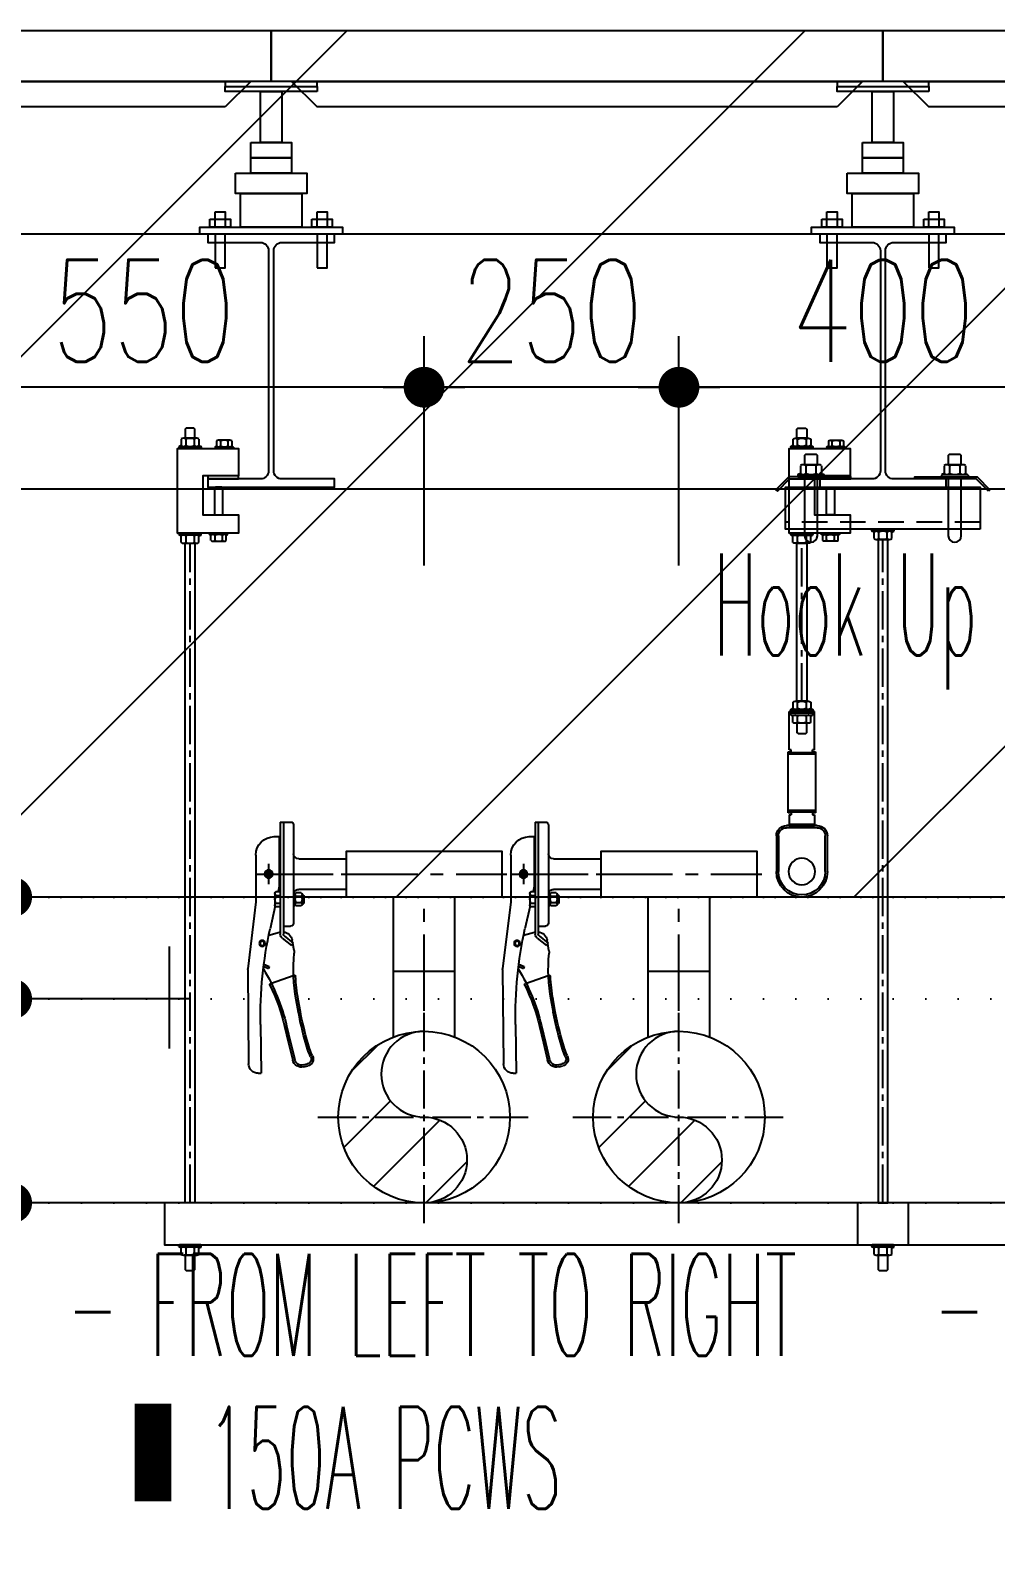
# Model space of a CAD drawing. Header units: millimetres. Extents: x -192235 to 515711, y 45168 to 947868.
# Drawn here: x 141164 to 142111, y 465210 to 466700 of the extents above; entities that cross this region are included whole.
import ezdxf
from ezdxf.enums import TextEntityAlignment as Align

# ---------------------------------------------------------------- set-up
doc = ezdxf.new("R2010")
doc.units = ezdxf.units.MM
doc.header["$LTSCALE"] = 1000
doc.header["$PDMODE"] = 1
for name, pattern in [('CENTER', [50.8, 31.75, -6.35, 6.35, -6.35]), ('CENTER2', [1.125, 0.75, -0.125, 0.125, -0.125]), ('DOT2', [3.175, 0, -3.175]), ('HIDDEN', [0.375, 0.25, -0.125]), ('TPH12-SEC-@20-1$0$CENTERK5', [6.916, 6.667, -0.083, 0.083, -0.083])]:
    doc.linetypes.add(name, pattern=pattern)
for name, color, linetype in [('0-LEVEL LINE', 4, 'DOT2'), ('E-POWER-CABL', 80, 'Continuous'), ('FS-Support-1', 2, 'Continuous'), ('LED-Light-L25', 7, 'Continuous'), ('LIGHTING', 2, 'Continuous'), ('LIGHTING-W', 7, 'Continuous'), ('M-DIM', 1, 'Continuous'), ('M-TXT', 3, 'Continuous'), ('MPPIPE', 100, 'Continuous'), ('SM-SEC-Cm$0$SUPPORT', 2, 'Continuous'), ('SUPPORT', 2, 'Continuous'), ('TPH12-SEC-@20-1$0$H-SIN', 252, 'TPH12-SEC-@20-1$0$CENTERK5'), ('TPH12-SEC-@20-1$0$KABE1', 252, 'Continuous'), ('TPH12-SEC-@20-1$0$STEEL-NEDA', 252, 'Continuous'), ('TPH12-SEC-@20-1$0$STEEL3', 252, 'Continuous'), ('TPH12-SEC-@20-1$0$TEXT2', 252, 'Continuous'), ('WY-J-D', 2, 'Continuous'), ('WY-J-U', 2, 'Continuous'), ('YCD-Xfa-Sec-24$0$Raised Floor', 1, 'Continuous')]:
    doc.layers.add(name, color=color, linetype=linetype)
doc.styles.add('aa-txt', font='simplex.shx', dxfattribs={"width": 0.7, "bigfont": 'chineset.shx'})
doc.styles.add('TPH12-SEC-@20-1$0$TEXT', font='romans.shx', dxfattribs={"width": 0.85, "bigfont": 'BIGFONT.shx'})
doc.dimstyles.new('50-DIM', dxfattribs={"dimscale": 50, "dimtxt": 2, "dimasz": 0.8, "dimexe": 1, "dimexo": 1, "dimgap": 0.5, "dimtad": 1, "dimdec": 0, "dimdsep": 46, "dimtxsty": 'aa-txt', "dimblk": 'DOT', "dimcen": 5, "dimclrd": 256, "dimclre": 256, "dimclrt": 256, "dimadec": 0, "dimazin": 0, "dimtfac": 1, "dimtdec": 0, "dimtix": 1, "dimtmove": 2, "dimatfit": 3, "dimldrblk": 'DOT', "dimfxl": 1, "dimtolj": 1, "dimtzin": 0, "dimarcsym": 0})

# ---------------------------------------------------------------- blocks, each defined once
blk = doc.blocks.new('TPH12-SEC-@20-1')
at = {"layer": 'TPH12-SEC-@20-1$0$H-SIN'}
blk.add_line((83854.8, 466700), (201769.6, 466700), dxfattribs=at)
at = {"layer": 'TPH12-SEC-@20-1$0$KABE1'}
blk.add_lwpolyline([(140800, 466700), (143200, 466700), (143200, 466500), (140800, 466500)], close=True, dxfattribs=at)
at = {"layer": 'TPH12-SEC-@20-1$0$STEEL-NEDA'}
for points in [[(141462, 466500), (141338, 466500), (141338, 466492), (141389.5, 466492, -0.414214), (141397.5, 466484), (141397.5, 466268, -0.414214), (141389.5, 466260), (141338, 466260), (141338, 466252), (141462, 466252), (141462, 466260), (141410.5, 466260, -0.414214), (141402.5, 466268), (141402.5, 466484, -0.414214), (141410.5, 466492), (141462, 466492)], [(142062, 466500), (141938, 466500), (141938, 466492), (141989.5, 466492, -0.414214), (141997.5, 466484), (141997.5, 466268, -0.414214), (141989.5, 466260), (141938, 466260), (141938, 466252), (142062, 466252), (142062, 466260), (142010.5, 466260, -0.414214), (142002.5, 466268), (142002.5, 466484, -0.414214), (142010.5, 466492), (142062, 466492)]]:
    blk.add_lwpolyline(points, format="xyb", close=True, dxfattribs=at)
at = {"layer": 'TPH12-SEC-@20-1$0$STEEL3'}
for p, q in [((145000, 466250), (130000, 466250)), ((145000, 466250), (137200, 466250)), ((145000, 465850), (130000, 465850))]:
    blk.add_line(p, q, dxfattribs=at)
at = {"layer": 'TPH12-SEC-@20-1$0$TEXT2', "style": 'TPH12-SEC-@20-1$0$TEXT', "width": 0.85}
blk.add_text('2F Return Plenum', height=1200, dxfattribs=at).set_placement((144226.8, 464875), align=Align.MIDDLE_CENTER)
blk = doc.blocks.new('Nut-M10')
for p, q in [((-10.9, 1.5), (-10.9, 0.5)), ((-8.7, 2.8), (-10.6, 2)), ((-10.4, 2), (10.4, 2)), ((-10.4, 0), (10.4, 0)), ((-8.7, 9.2), (-8.7, 2.8)), ((6.5, 10), (-6.5, 10)), ((-4.3, 9.2), (-4.3, 2.8)), ((4.3, 2.8), (4.3, 9.2)), ((8.7, 9.2), (8.7, 2.8)), ((8.7, 2.8), (10.6, 2)), ((10.9, 1.5), (10.9, 0.5))]:
    blk.add_line(p, q)
for centre, radius, start, end in [((-10.4, 1.5), 0.5, 90, 180), ((-10.4, 0.5), 0.5, 180, 270), ((-6.5, 6.7), 3.33, 49.441, 130.559), ((-6.5, 5.3), 3.33, 229.441, 310.559), ((0, -2.1), 12.1, 69.065, 110.935), ((0, 14.1), 12.1, 249.065, 290.935), ((6.5, 6.7), 3.33, 49.441, 130.559), ((6.5, 5.3), 3.33, 229.441, 310.559), ((10.4, 1.5), 0.5, 0, 90), ((10.4, 0.5), 0.5, 270, 0)]:
    blk.add_arc(centre, radius, start, end)
blk = doc.blocks.new('Nut-M8')
for p, q in [((-8.9, 1.2), (-8.9, 0.4)), ((-7.5, 2.2), (-8.7, 1.5)), ((-8.5, 1.6), (8.6, 1.6)), ((-8.5, 0), (8.6, 0)), ((-7.5, 7.3), (-7.5, 2.2)), ((5.6, 8), (-5.6, 8)), ((-3.8, 7.3), (-3.8, 2.2)), ((3.8, 2.2), (3.8, 7.3)), ((7.5, 7.3), (7.5, 2.2)), ((7.5, 2.2), (8.7, 1.5)), ((9, 1.2), (9, 0.4))]:
    blk.add_line(p, q)
for centre, radius, start, end in [((-8.5, 1.2), 0.4, 90, 180), ((-8.5, 0.4), 0.4, 180, 270), ((-5.6, 5), 3.03, 51.7868, 128.2132), ((-5.6, 4.6), 3.03, 231.7868, 308.2132), ((0, -3.2), 11.2, 70.3471, 109.6529), ((0, 12.8), 11.2, 250.3471, 289.6529), ((5.6, 5), 3.03, 51.7868, 128.2132), ((5.6, 4.6), 3.03, 231.7868, 308.2132), ((8.6, 1.2), 0.4, 0, 90), ((8.6, 0.4), 0.4, 270, 0)]:
    blk.add_arc(centre, radius, start, end)
blk = doc.blocks.new('HG-S-l')
blk.add_lwpolyline([(-1.63, 5), (-1.73, 4.9), (-1.73, 4), (-0.77, 4), (-0.77, 4.9), (-0.87, 5)], close=True)
blk.add_lwpolyline([(0.5, 0.3), (0, 0.3), (0, -3.5), (3.5, -3.5), (3.5, -5.3), (-2.5, -5.3), (-2.5, 3), (3.5, 3), (3.5, 0.3), (0.5, 0.3), (0.5, 0), (3.5, 0), (3.5, 0.3)])
at = {"xscale": 0.1, "yscale": 0.1, "zscale": 0.1}
for name, p in [('Nut-M10', (-1.25, 3)), ('Nut-M8', (2.1, 3))]:
    blk.add_blockref(name, p, dxfattribs=at)
at = {"xscale": 0.1, "yscale": 0.1, "zscale": 0.1, "rotation": 180}
for name, p in [('Nut-M10', (-1.25, -5.3)), ('Nut-M8', (1.55, -5.3))]:
    blk.add_blockref(name, p, dxfattribs=at)
blk = doc.blocks.new('DOT')
at = {"color": 0}
blk.add_line((-1, 0), (1, 0), dxfattribs=at)
at = {"color": 3, "const_width": 0.5}
blk.add_lwpolyline([(-0.25, 0, 1), (0.25, 0, 1)], format="xyb", close=True, dxfattribs=at)
blk = doc.blocks.new('*D181')
at = {"layer": 'DEFPOINTS', "color": 0, "transparency": 16777216}
for p in [(141370.5, 465550), (141145.5, 463950), (141370.5, 463950)]:
    blk.add_point(p, dxfattribs=at)
at = {"layer": 'M-DIM', "lineweight": -2, "transparency": 16777216}
for p, q in [((141320.5, 465550), (141095.5, 465550)), ((141145.5, 465510), (141145.5, 463990)), ((141320.5, 463950), (141095.5, 463950))]:
    blk.add_line(p, q, dxfattribs=at)
at = {"layer": 'M-DIM', "lineweight": -2, "transparency": 16777216, "xscale": 40, "yscale": 40, "zscale": 40}
for p, rotation in [((141145.5, 465550), 90), ((141145.5, 463950), 270)]:
    blk.add_blockref('DOT', p, dxfattribs=dict(at, rotation=rotation))
at = {"layer": 'M-DIM', "transparency": 16777216, "insert": (141070.5, 464750), "char_height": 100, "attachment_point": 5, "rotation": 90, "style": 'aa-txt'}
blk.add_mtext('\\A1;1600', dxfattribs=at)
blk = doc.blocks.new('_Dot')
at = {"color": 0, "linetype": 'ByBlock', "lineweight": -2}
blk.add_line((-0.5, 0), (-1, 0), dxfattribs=at)
at = {"color": 0, "linetype": 'ByBlock', "const_width": 0.5}
blk.add_lwpolyline([(-0.25, 0, 1), (0.25, 0, 1)], format="xyb", close=True, dxfattribs=at)
blk = doc.blocks.new('*D182')
at = {"layer": 'DEFPOINTS', "color": 0, "transparency": 16777216}
for p in [(141370.5, 465750), (141145.5, 465550), (141370.5, 465550)]:
    blk.add_point(p, dxfattribs=at)
at = {"layer": 'M-DIM', "lineweight": -2, "transparency": 16777216}
for p, q in [((141145.5, 465790), (141145.5, 465830)), ((141320.5, 465750), (141095.5, 465750)), ((141145.5, 465750), (141145.5, 465550)), ((141320.5, 465550), (141095.5, 465550)), ((141145.5, 465510), (141145.5, 465470))]:
    blk.add_line(p, q, dxfattribs=at)
at = {"layer": 'M-DIM', "lineweight": -2, "transparency": 16777216, "xscale": 40, "yscale": 40, "zscale": 40}
for p, rotation in [((141145.5, 465750), 270), ((141145.5, 465550), 90)]:
    blk.add_blockref('DOT', p, dxfattribs=dict(at, rotation=rotation))
at = {"layer": 'M-DIM', "transparency": 16777216, "insert": (141070.5, 465650), "char_height": 100, "attachment_point": 5, "rotation": 90, "style": 'aa-txt'}
blk.add_mtext('\\A1;200', dxfattribs=at)
blk = doc.blocks.new('*D183')
at = {"layer": 'DEFPOINTS', "color": 0, "transparency": 16777216}
for p in [(141370.5, 465850), (141145.5, 465750), (141370.5, 465750)]:
    blk.add_point(p, dxfattribs=at)
at = {"layer": 'M-DIM', "lineweight": -2, "transparency": 16777216}
for p, q in [((141145.5, 465890), (141145.5, 465930)), ((141320.5, 465850), (141095.5, 465850)), ((141145.5, 465850), (141145.5, 465750)), ((141320.5, 465750), (141095.5, 465750)), ((141145.5, 465710), (141145.5, 465670))]:
    blk.add_line(p, q, dxfattribs=at)
at = {"layer": 'M-DIM', "lineweight": -2, "transparency": 16777216, "xscale": 40, "yscale": 40, "zscale": 40}
for p, rotation in [((141145.5, 465850), 270), ((141145.5, 465750), 90)]:
    blk.add_blockref('DOT', p, dxfattribs=dict(at, rotation=rotation))
at = {"layer": 'M-DIM', "transparency": 16777216, "insert": (141070.5, 465800), "char_height": 100, "attachment_point": 5, "rotation": 90, "style": 'aa-txt'}
blk.add_mtext('\\A1;100', dxfattribs=at)
blk = doc.blocks.new('*D184')
at = {"layer": 'DEFPOINTS', "color": 0, "transparency": 16777216}
for p in [(141000, 466350), (141000, 466125), (141550, 466125)]:
    blk.add_point(p, dxfattribs=at)
at = {"layer": 'M-DIM', "lineweight": -2, "transparency": 16777216}
for p, q in [((141000, 466175), (141000, 466400)), ((141550, 466175), (141550, 466400)), ((141510, 466350), (141040, 466350))]:
    blk.add_line(p, q, dxfattribs=at)
at = {"layer": 'M-DIM', "lineweight": -2, "transparency": 16777216, "xscale": 40, "yscale": 40, "zscale": 40, "rotation": 180}
blk.add_blockref('DOT', (141000, 466350), dxfattribs=at)
at = {"layer": 'M-DIM', "lineweight": -2, "transparency": 16777216, "xscale": 40, "yscale": 40, "zscale": 40}
blk.add_blockref('DOT', (141550, 466350), dxfattribs=at)
at = {"layer": 'M-DIM', "transparency": 16777216, "insert": (141275, 466425), "char_height": 100, "attachment_point": 5, "style": 'aa-txt'}
blk.add_mtext('\\A1;550', dxfattribs=at)
blk = doc.blocks.new('*D185')
at = {"layer": 'DEFPOINTS', "color": 0, "transparency": 16777216}
for p in [(141550, 466350), (141550, 466125), (141800, 466125)]:
    blk.add_point(p, dxfattribs=at)
at = {"layer": 'M-DIM', "lineweight": -2, "transparency": 16777216}
for p, q in [((141550, 466175), (141550, 466400)), ((141800, 466175), (141800, 466400)), ((141760, 466350), (141590, 466350))]:
    blk.add_line(p, q, dxfattribs=at)
at = {"layer": 'M-DIM', "lineweight": -2, "transparency": 16777216, "xscale": 40, "yscale": 40, "zscale": 40, "rotation": 180}
blk.add_blockref('DOT', (141550, 466350), dxfattribs=at)
at = {"layer": 'M-DIM', "lineweight": -2, "transparency": 16777216, "xscale": 40, "yscale": 40, "zscale": 40}
blk.add_blockref('DOT', (141800, 466350), dxfattribs=at)
at = {"layer": 'M-DIM', "transparency": 16777216, "insert": (141675, 466425), "char_height": 100, "attachment_point": 5, "style": 'aa-txt'}
blk.add_mtext('\\A1;250', dxfattribs=at)
blk = doc.blocks.new('BFV-50A-f')
at = {"color": 0}
for p, q in [((-1.87, 16.5), (2.73, 16.5)), ((2.73, 16.5), (9.3, 17.3)), ((9.36, 17.3), (18.6, 17.21)), ((3.12, 14.61), (5.36, 15.11)), ((5.99, 15.24), (5.7, 14.17)), ((8.84, 15.71), (9.07, 15.18)), ((9.04, 15.74), (9.25, 15.26)), ((9.07, 15.18), (9.25, 15.26)), ((10.74, 15.07), (9.93, 12.74)), ((14.74, 16.05), (19.54, 15.97)), ((19.54, 16.26), (19.54, 15.97)), ((-5.1, 14.1), (5.9, 14.1)), ((-5.1, 14.1), (-5.1, 13.8)), ((-5.1, 13.8), (-5.1, 13.1)), ((-5.1, 13.8), (5.9, 13.8)), ((-3.67, 14.7), (-3.67, 14.2)), ((-3.67, 14.2), (1.23, 14.2)), ((-3.22, 14.1), (-3.22, 14.2)), ((-3.04, 14.1), (-1.91, 14.1)), ((-2.85, 14.2), (-2.85, 14.1)), ((-2.1, 14.2), (-2.1, 14.1)), ((-1.72, 14.2), (-1.72, 14.1)), ((-0.65, 14.2), (-0.65, 14.1)), ((0.65, 14.2), (0.65, 14.1)), ((1.23, 14.2), (1.72, 14.31)), ((1.72, 14.53), (1.72, 14.1)), ((1.91, 14.63), (3.04, 14.63)), ((2.1, 14.53), (2.1, 14.1)), ((2.85, 14.53), (2.85, 14.1)), ((3.22, 14.1), (3.22, 14.53)), ((5.1, 13.8), (5.1, 13.1)), ((6.06, 13.72), (6.76, 12.83)), ((6.3, 13.91), (7, 13.01)), ((14.88, 13.48), (16.51, 13.09)), ((14.92, 13.68), (16.56, 13.29)), ((-4.8, 12.8), (4.8, 12.8)), ((-1.5, 12.3), (-1.5, 7.62)), ((1.5, 7.62), (1.5, 12.3)), ((1.5, 7.62), (1.5, 12.3)), ((1.82, 12.8), (3.12, 12.8)), ((1.82, 12.64), (1.82, 12.8)), ((3.12, 12.64), (1.82, 12.64)), ((1.82, 12.54), (1.82, 12.06)), ((2.96, 12.64), (1.98, 12.64)), ((1.98, 11.96), (2.96, 11.96)), ((2.07, 11.96), (2.07, 11.81)), ((2.15, 12.54), (2.15, 12.06)), ((2.8, 12.54), (2.8, 12.06)), ((2.87, 11.96), (2.87, 11.81)), ((3.12, 12.64), (3.12, 12.8)), ((3.12, 12.06), (3.12, 12.54)), ((6.71, 12.89), (6.49, 12.93)), ((6.76, 12.83), (7, 13.01)), ((7.49, 12.75), (6.81, 12.87)), ((13.52, 12.13), (12.31, 12.34)), ((13.56, 12.32), (12.35, 12.54)), ((16.51, 13.09), (18.2, 12.69)), ((16.56, 13.29), (18.25, 12.88)), ((2.1, 11.78), (2.07, 11.81)), ((2.87, 11.81), (2.07, 11.81)), ((2.1, 11.78), (2.84, 11.78)), ((2.84, 11.78), (2.87, 11.81)), ((18.72, 11.84), (18.62, 11.46)), ((18.91, 11.8), (18.82, 11.41))]:
    blk.add_line(p, q, dxfattribs=at)
at = {"color": 1, "linetype": 'CENTER', "ltscale": 1.2}
blk.add_line((-1, 15.25), (1, 15.25), dxfattribs=at)
blk.add_line((-1.5, 12.3), (-1.5, 7.62))
at = {"color": 0}
blk.add_lwpolyline([(-0.12, 15.45), (-0.23, 15.25), (-0.12, 15.05), (0.12, 15.05), (0.23, 15.25), (0.12, 15.45)], close=True, dxfattribs=at)
blk.add_lwpolyline([(2.25, -7.62), (2.25, 7.62), (-2.25, 7.62), (-2.25, -7.62)], close=True)
blk.add_circle((0, 15.25), 0.4)
for centre, radius in [((0, 15.25), 0.2), ((6.8, 15.88), 0.3), ((6.8, 15.88), 0.205)]:
    blk.add_circle(centre, radius, dxfattribs=at)
for centre, radius, start, end in [((-1.87, 14.7), 1.8, 90, 180), ((9.36, 16.8), 0.5, 89.4382, 96.9113), ((18.59, 16.26), 0.95, 0, 89.4387), ((14.1, -24.82), 40.87, 89.0858, 102.3536), ((19.55, 32.93), 20, 239.1228, 256.495), ((10.84, 15.04), 0.1, 64.0478, 160.7015), ((19.55, 32.93), 19.8, 244.0478, 256.495), ((1.91, 14.4), 0.226, 33.855, 146.145), ((2.47, 13.88), 0.753, 60.1372, 119.8628), ((3.04, 14.4), 0.226, 33.855, 146.145), ((6.66, 13.91), 1, 186.4618, 260), ((6.66, 13.91), 1, 165, 169.1954), ((5.9, 13.6), 0.5, 38, 90), ((5.9, 13.6), 0.2, 38, 90), ((-4.8, 13.1), 0.3, 180, 270), ((2, 12.3), 0.5, 110.5028, 180), ((1.99, 12.46), 0.182, 26.7762, 153.2238), ((1.99, 12.14), 0.182, 206.7762, 333.2238), ((2.47, 12.06), 0.578, 55.7945, 124.2055), ((2.47, 12.54), 0.578, 235.7945, 304.2055), ((2.96, 12.46), 0.182, 26.7762, 153.2238), ((2.96, 12.14), 0.182, 206.7762, 333.2238), ((4.8, 13.1), 0.3, 270, 0), ((7.66, 13.74), 1, 260, 275.6833), ((9.34, -3.18), 16, 79.1823, 95.6832), ((10.02, 12.71), 0.1, 160.7015, 267.5499), ((9.34, -3.18), 15.8, 79.1823, 87.5499), ((7.18, -21.05), 33.78, 72.9259, 79.1823), ((7.18, -21.05), 33.98, 72.9259, 79.1823), ((18.04, 12.01), 0.7, 346.4955, 76.4949), ((18.04, 12.01), 0.9, 346.4955, 76.4949), ((15.69, 6.65), 4.8, 63.5354, 72.9259), ((15.69, 6.65), 5, 63.5354, 72.9259), ((18.14, 11.57), 0.7, 243.5354, 346.4947), ((18.14, 11.57), 0.5, 243.5354, 346.4947)]:
    blk.add_arc(centre, radius, start, end, dxfattribs=at)
for centre, radius, start, end in [((0, 15.25), 0.34, 341.2713, 292.2605), ((-2, 12.3), 0.5, 0, 90)]:
    blk.add_arc(centre, radius, start, end)
at = {"layer": 'MPPIPE', "color": 1, "linetype": 'CENTER2', "ltscale": 0.01}
for p, q in [((0, 16.42), (0, 8.12)), ((0, 8.12), (0, -8.12))]:
    blk.add_line(p, q, dxfattribs=at)
blk = doc.blocks.new('*D187')
at = {"layer": 'DEFPOINTS', "color": 0, "transparency": 16777216}
for p in [(141800, 466350), (141800, 466125), (142200, 466125)]:
    blk.add_point(p, dxfattribs=at)
at = {"layer": 'M-DIM', "lineweight": -2, "transparency": 16777216}
for p, q in [((141800, 466175), (141800, 466400)), ((142200, 466175), (142200, 466400)), ((142160, 466350), (141840, 466350))]:
    blk.add_line(p, q, dxfattribs=at)
at = {"layer": 'M-DIM', "lineweight": -2, "transparency": 16777216, "xscale": 40, "yscale": 40, "zscale": 40, "rotation": 180}
blk.add_blockref('DOT', (141800, 466350), dxfattribs=at)
at = {"layer": 'M-DIM', "lineweight": -2, "transparency": 16777216, "xscale": 40, "yscale": 40, "zscale": 40}
blk.add_blockref('DOT', (142200, 466350), dxfattribs=at)
at = {"layer": 'M-DIM', "transparency": 16777216, "insert": (142000, 466425), "char_height": 100, "attachment_point": 5, "style": 'aa-txt'}
blk.add_mtext('\\A1;400', dxfattribs=at)
blk = doc.blocks.new('YCD-Xfa-Sec-24')
at = {"layer": 'YCD-Xfa-Sec-24$0$Raised Floor'}
for points in [[(568000, 396700), (567400, 396700), (567400, 396650), (568000, 396650)], [(568600, 396700), (568000, 396700), (568000, 396650), (568600, 396650)], [(569200, 396700), (568600, 396700), (568600, 396650), (569200, 396650)], [(567445, 396625), (567955, 396625), (567980, 396650), (567420, 396650)], [(567955, 396650), (568045, 396650), (568045, 396645), (567955, 396645)], [(567955, 396640), (568045, 396640), (568045, 396645), (567955, 396645)], [(568045, 396625), (568555, 396625), (568580, 396650), (568020, 396650)], [(568555, 396650), (568645, 396650), (568645, 396645), (568555, 396645)], [(568555, 396640), (568645, 396640), (568645, 396645), (568555, 396645)], [(568645, 396625), (569155, 396625), (569180, 396650), (568620, 396650)], [(568010.5, 396640), (567989.5, 396640), (567989.5, 396590), (568010.5, 396590)], [(568610.5, 396640), (568589.5, 396640), (568589.5, 396590), (568610.5, 396590)], [(568020, 396590), (567980, 396590), (567980, 396575), (568020, 396575)], [(568620, 396590), (568580, 396590), (568580, 396575), (568620, 396575)], [(568020, 396575), (567980, 396575), (567980, 396560), (568020, 396560)], [(568620, 396575), (568580, 396575), (568580, 396560), (568620, 396560)], [(568035, 396560), (567965, 396560), (567965, 396540), (568035, 396540)], [(568635, 396560), (568565, 396560), (568565, 396540), (568635, 396540)], [(568030, 396540), (567970, 396540), (567970, 396507), (568030, 396507)], [(568630, 396540), (568570, 396540), (568570, 396507), (568630, 396507)], [(567955, 396522), (567945, 396522), (567945, 396507), (567955, 396507)], [(568055, 396522), (568045, 396522), (568045, 396507), (568055, 396507)], [(568555, 396522), (568545, 396522), (568545, 396507), (568555, 396507)], [(568655, 396522), (568645, 396522), (568645, 396507), (568655, 396507)], [(567930, 396500), (568070, 396500), (568070, 396507), (567930, 396507)], [(567960, 396515), (567940, 396515), (567940, 396507), (567960, 396507)], [(568060, 396515), (568040, 396515), (568040, 396507), (568060, 396507)], [(568530, 396500), (568670, 396500), (568670, 396507), (568530, 396507)], [(568560, 396515), (568540, 396515), (568540, 396507), (568560, 396507)], [(568660, 396515), (568640, 396515), (568640, 396507), (568660, 396507)], [(567955, 396467), (567945, 396467), (567945, 396500), (567955, 396500)], [(568055, 396467), (568045, 396467), (568045, 396500), (568055, 396500)], [(568555, 396467), (568545, 396467), (568545, 396500), (568555, 396500)], [(568655, 396467), (568645, 396467), (568645, 396500), (568655, 396500)]]:
    blk.add_lwpolyline(points, close=True, dxfattribs=at)
blk = doc.blocks.new('HG-S-r')
blk.add_lwpolyline([(0.87, 5), (0.77, 4.9), (0.77, 4), (1.73, 4), (1.73, 4.9), (1.63, 5)], close=True)
blk.add_lwpolyline([(-0.5, 0.3), (0, 0.3), (0, -3.5), (-3.5, -3.5), (-3.5, -5.3), (2.5, -5.3), (2.5, 3), (-3.5, 3), (-3.5, 0.3), (-0.5, 0.3), (-0.5, 0), (-3.5, 0), (-3.5, 0.3)])
at = {"xscale": 0.1, "yscale": 0.1, "zscale": 0.1}
for name, p in [('Nut-M8', (-2.1, 3)), ('Nut-M10', (1.25, 3))]:
    blk.add_blockref(name, p, dxfattribs=at)
at = {"xscale": 0.1, "yscale": 0.1, "zscale": 0.1, "rotation": 180}
for name, p in [('Nut-M8', (-1.55, -5.3)), ('Nut-M10', (1.25, -5.3))]:
    blk.add_blockref(name, p, dxfattribs=at)
blk = doc.blocks.new('WY-J-U')
at = {"layer": 'WY-J-U'}
for p, q in [((-12.5, 42), (12.5, 42)), ((-12.5, 4.5), (-12.5, 42)), ((-12.5, 40.5), (12.5, 40.5)), ((12.5, 4.5), (12.5, 42)), ((-12.5, 4.5), (-10.5, 4.5)), ((-12.5, 1.5), (12.5, 1.5)), ((-12.5, 0), (-12.5, 1.5)), ((-12.5, 0), (12.5, 0)), ((-10.5, 1.5), (-10.5, 4.5)), ((10.5, 1.5), (10.5, 4.5)), ((10.5, 4.5), (12.5, 4.5)), ((12.5, 0), (12.5, 1.5))]:
    blk.add_line(p, q, dxfattribs=at)
blk = doc.blocks.new('LED-38W-W')
blk.add_circle((0, -45), 13)
at = {"layer": 'LIGHTING-W'}
for p, q in [((-15, 0), (15, 0)), ((-25, -45), (-25, -10)), ((-23, -45), (-23, -10)), ((-15, -2), (15, -2)), ((23, -10), (23, -45)), ((25, -10), (25, -45))]:
    blk.add_line(p, q, dxfattribs=at)
for centre, radius, start, end in [((-15, -10), 10, 90, 180), ((15, -10), 10, 0, 90), ((-15, -10), 8, 90, 180), ((15, -10), 8, 0, 90), ((0, -45), 25, 180, 0), ((0, -45), 23, 180, 0)]:
    blk.add_arc(centre, radius, start, end, dxfattribs=at)
blk = doc.blocks.new('Wireway-27x60')
at = {"layer": 'LIGHTING'}
for p, q in [((-13.5, 57.5), (-13.5, -2.5)), ((-10.5, 57.5), (-13.5, 57.5)), ((-13.5, 55), (13.5, 55)), ((-10.5, 56.5), (-12.5, 56.5)), ((-12.5, 56.5), (-12.5, 55)), ((-10.5, 57.5), (-10.5, 56.5)), ((13.5, 57.5), (10.5, 57.5)), ((10.5, 56.5), (10.5, 57.5)), ((12.5, 56.5), (10.5, 56.5)), ((12.5, 55), (12.5, 56.5)), ((13.5, -2.5), (13.5, 57.5)), ((-13.5, 0), (13.5, 0)), ((-12.5, 0), (-12.5, -1.5)), ((12.5, -1.5), (12.5, 0)), ((-13.5, -2.5), (-10.5, -2.5)), ((-12.5, -1.5), (-10.5, -1.5)), ((-10.5, -1.5), (-10.5, -2.5)), ((10.5, -1.5), (12.5, -1.5)), ((10.5, -2.5), (10.5, -1.5)), ((10.5, -2.5), (13.5, -2.5))]:
    blk.add_line(p, q, dxfattribs=at)
blk = doc.blocks.new('WY-J-D')
at = {"layer": 'WY-J-D'}
for p, q in [((12.5, 0), (-12.5, 0)), ((-12.5, 0), (-12.5, -1.5)), ((12.5, -1.5), (-12.5, -1.5)), ((-12.5, -4.5), (-12.5, -15)), ((-10.5, -4.5), (-12.5, -4.5)), ((12.5, -13.5), (-12.5, -13.5)), ((-10.5, -1.5), (-10.5, -4.5)), ((10.5, -1.5), (10.5, -4.5)), ((12.5, -4.5), (10.5, -4.5)), ((12.5, 0), (12.5, -1.5)), ((12.5, -4.5), (12.5, -15)), ((12.5, -15), (-12.5, -15))]:
    blk.add_line(p, q, dxfattribs=at)
blk = doc.blocks.new('LED-Light-L25')
at = {"layer": 'SM-SEC-Cm$0$SUPPORT'}
blk.add_lwpolyline([(139074.7375, 466042), (139084.2625, 466042), (139084.2625, 466197), (139074.7375, 466197)], close=True, dxfattribs=at)
at = {"layer": 'SUPPORT', "linetype": 'CENTER2', "ltscale": 0.05}
blk.add_line((139079.5, 466042), (139079.5, 466197), dxfattribs=at)
at = {"layer": 'SUPPORT'}
for points in [[(139048.53025, 466252), (139047.53025, 466251), (139047.53025, 466225), (139055.46975, 466225), (139055.46975, 466251), (139054.46975, 466252)], [(139075.7375, 466010.5), (139074.7375, 466011.5), (139074.7375, 466020.5), (139084.2625, 466020.5), (139084.2625, 466011.5), (139083.2625, 466010.5)]]:
    blk.add_lwpolyline(points, close=True, dxfattribs=at)
for name, p in [('WY-J-U', (139079.5, 465990)), ('Wireway-27x60', (139079.5, 465935)), ('WY-J-D', (139079.5, 465935)), ('LED-38W-W', (139079.5, 465920))]:
    blk.add_blockref(name, p)
at = {"layer": 'SUPPORT', "xscale": 10, "yscale": 10, "zscale": 10}
blk.add_blockref('HG-S-r', (139067, 466260), dxfattribs=at)
at = {"layer": 'SUPPORT'}
blk.add_blockref('Nut-M10', (139079.5, 466032), dxfattribs=at)
at = {"layer": 'SUPPORT', "rotation": 180}
blk.add_blockref('Nut-M10', (139079.5, 466030.5), dxfattribs=at)
blk = doc.blocks.new('Lighting-L25-25')
at = {"layer": 'LED-Light-L25', "xscale": -1}
blk.add_blockref('LED-Light-L25', (281000, 0), dxfattribs=at)
blk = doc.blocks.new('Nut-M12')
for p, q in [((-13, 1.8), (-13, 0.6)), ((-10.4, 3.3), (-12.6, 2.3)), ((-12.4, 2.4), (12.4, 2.4)), ((-12.4, 0), (12.4, 0)), ((-10.4, 11), (-10.4, 3.3)), ((7.8, 12), (-7.8, 12)), ((-5.2, 11), (-5.2, 3.3)), ((5.2, 3.3), (5.2, 11)), ((10.4, 11), (10.4, 3.3)), ((10.4, 3.3), (12.6, 2.3)), ((13, 1.8), (13, 0.6))]:
    blk.add_line(p, q)
for centre, radius, start, end in [((-12.4, 1.8), 0.6, 90, 180), ((-12.4, 0.6), 0.6, 180, 270), ((-7.8, 8), 4.03, 49.8296, 130.1704), ((-7.8, 6.4), 4.03, 229.8296, 310.1704), ((0, -2.7), 14.7, 69.2784, 110.7216), ((0, 17.1), 14.7, 249.2784, 290.7216), ((7.8, 8), 4.03, 49.8296, 130.1704), ((7.8, 6.4), 4.03, 229.8296, 310.1704), ((12.4, 1.8), 0.6, 0, 90), ((12.4, 0.6), 0.6, 270, 0)]:
    blk.add_arc(centre, radius, start, end)

msp = doc.modelspace()

# ---------------------------------------------------------------- block references
msp.add_blockref('TPH12-SEC-@20-1', (0, 0))

# ---------------------------------------------------------------- next in the draw order: hatches: boundary and pattern name
at = {"layer": '0-LEVEL LINE', "ltscale": 0.01}
h = msp.add_hatch(dxfattribs=at)
h.set_pattern_fill('ANSI31', color=256, scale=100)
h.set_pattern_definition([(45, (32637.8, -6e-11), (-224.5064, 224.5064), [])])
h.paths.add_polyline_path([(140878.76082, 466700), (143044.91082, 466700), (143041.08918, 465850), (140871.19871, 465850)])
at = {"layer": 'MPPIPE'}
h = msp.add_hatch(dxfattribs=at)
h.set_pattern_fill('ANSI31', color=1, scale=15, style=0)
h.set_pattern_definition([(45, (103216.25, 401553.395), (-33.67596, 33.67596), [])])
edge = h.paths.add_edge_path()
edge.add_arc((141550, 465634.1375), 84.1375, 90, 270)
edge.add_arc((141550, 465592.06875), 42.06875, 270, 450)
edge.add_arc((141550, 465676.20625), 42.06875, 90, 270, ccw=False)
h = msp.add_hatch(dxfattribs=at)
h.set_pattern_fill('ANSI31', color=1, scale=15, style=0)
h.set_pattern_definition([(45, (103466.25, 401553.395), (-33.67596, 33.67596), [])])
edge = h.paths.add_edge_path()
edge.add_arc((141800, 465634.1375), 84.1375, 90, 270)
edge.add_arc((141800, 465592.06875), 42.06875, 270, 450)
edge.add_arc((141800, 465676.20625), 42.06875, 90, 270, ccw=False)

# ---------------------------------------------------------------- next in the draw order: linework, layer by layer
at = {"layer": '0-LEVEL LINE', "ltscale": 0.01}
for p, q in [((100000, 465850), (190000, 465850)), ((100000, 465750), (190000, 465750)), ((100000, 465550), (190000, 465550))]:
    msp.add_line(p, q, dxfattribs=at)
msp.add_lwpolyline([(140878.76082, 466700), (143044.91082, 466700), (143041.08918, 465850), (140871.19871, 465850)], close=True, dxfattribs=at)
at = {"layer": 'E-POWER-CABL'}
msp.add_line((141300, 465801.4), (141300, 465701.4), dxfattribs=at)
at = {"layer": 'FS-Support-1'}
for points in [[(141935.85, 466204.35), (141935.85, 466260), (141923.15, 466260), (141923.15, 466204.35, 1)], [(142076.85, 466204.35), (142076.85, 466260), (142064.15, 466260), (142064.15, 466204.35, 1)]]:
    msp.add_lwpolyline(points, format="xyb", close=True, dxfattribs=at)
at = {"layer": 'MPPIPE'}
for p, q in [((141519.8375, 465712.68266), (141519.8375, 465850)), ((141580.1625, 465712.68266), (141580.1625, 465850)), ((141769.8375, 465712.68266), (141769.8375, 465850)), ((141830.1625, 465712.68266), (141830.1625, 465850)), ((141580.1625, 465776.87592), (141519.8375, 465776.87592)), ((141830.1625, 465776.87592), (141769.8375, 465776.87592))]:
    msp.add_line(p, q, dxfattribs=at)
at = {"layer": 'MPPIPE', "color": 1, "linetype": 'CENTER2', "ltscale": 0.1}
for p, q in [((141550, 465738.275), (141550, 465850)), ((141800, 465738.275), (141800, 465850))]:
    msp.add_line(p, q, dxfattribs=at)
at = {"layer": 'MPPIPE', "color": 1, "linetype": 'CENTER2', "ltscale": 0.05}
for p, q in [((141550, 465530), (141550, 465738.275)), ((141800, 465530), (141800, 465738.275)), ((141445.8625, 465634.1375), (141654.1375, 465634.1375)), ((141695.8625, 465634.1375), (141904.1375, 465634.1375))]:
    msp.add_line(p, q, dxfattribs=at)
at = {"layer": 'MPPIPE'}
for points in [[(141550, 465550, -1), (141550, 465718.275, 1), (141550, 465634.1375, -1)], [(141800, 465550, -1), (141800, 465718.275, 1), (141800, 465634.1375, -1)]]:
    msp.add_lwpolyline(points, format="xyb", close=True, dxfattribs=at)
for centre in [(141550, 465634.1375), (141800, 465634.1375)]:
    msp.add_circle(centre, 84.1375, dxfattribs=at)
at = {"layer": 'SM-SEC-Cm$0$SUPPORT'}
for points in [[(141995.2375, 465550), (142004.7625, 465550), (142004.7625, 466200.7), (141995.2375, 466200.7)], [(141325.2625, 465550), (141315.7375, 465550), (141315.7375, 466197), (141325.2625, 466197)]]:
    msp.add_lwpolyline(points, close=True, dxfattribs=at)
at = {"layer": 'SUPPORT', "linetype": 'HIDDEN', "ltscale": 0.1}
msp.add_line((142095.5, 466217.7), (141904.5, 466217.7), dxfattribs=at)
at = {"layer": 'SUPPORT', "linetype": 'CENTER2', "ltscale": 0.05}
for p, q in [((142000, 465550), (142000, 466200.7)), ((141320.5, 465550), (141320.5, 466197))]:
    msp.add_line(p, q, dxfattribs=at)
at = {"layer": 'SUPPORT'}
for points in [[(141924.15, 466284), (141923.15, 466283), (141923.15, 466274), (141935.85, 466274), (141935.85, 466283), (141934.85, 466284)], [(142065.15, 466284), (142064.15, 466283), (142064.15, 466274), (142076.85, 466274), (142076.85, 466283), (142075.85, 466284)], [(141345.53025, 466252), (141344.53025, 466251), (141344.53025, 466225), (141352.46975, 466225), (141352.46975, 466251), (141351.46975, 466252)], [(142025, 465550), (141295.5, 465550), (141295.5, 465508.725), (142025, 465508.725)], [(142742.5, 465550), (141975, 465550), (141975, 465508.725), (142742.5, 465508.725)], [(141324.2625, 465483.725), (141325.2625, 465484.725), (141325.2625, 465498.725), (141315.7375, 465498.725), (141315.7375, 465484.725), (141316.7375, 465483.725)], [(142003.7625, 465483.725), (142004.7625, 465484.725), (142004.7625, 465498.725), (141995.2375, 465498.725), (141995.2375, 465484.725), (141996.2375, 465483.725)]]:
    msp.add_lwpolyline(points, close=True, dxfattribs=at)
for points in [[(141896.53721, 466248), (141908.53721, 466260), (141968.53721, 466260), (141968.53721, 466262), (141907.70879, 466262), (141895.123, 466249.41421), (141896.53721, 466248)], [(142103.46279, 466248), (142091.46279, 466260), (142031.46279, 466260), (142031.46279, 466262), (142092.29121, 466262), (142104.877, 466249.41421), (142103.46279, 466248)]]:
    msp.add_lwpolyline(points, dxfattribs=at)
at = {"layer": 'SUPPORT', "ltscale": 0.1}
msp.add_lwpolyline([(142095.5, 466210.7), (141904.5, 466210.7), (141904.5, 466252), (142095.5, 466252)], close=True, dxfattribs=at)

# ---------------------------------------------------------------- next in the draw order: block references
at = {"xscale": -1}
msp.add_blockref('YCD-Xfa-Sec-24', (710000, 70000), dxfattribs=at)
at = {"layer": 'LED-Light-L25'}
msp.add_blockref('Lighting-L25-25', (0, 0), dxfattribs=at)
at = {"layer": 'MPPIPE', "xscale": -10, "yscale": 10, "zscale": 10, "rotation": 90}
for p in [(141550, 465872.5), (141800, 465872.5)]:
    msp.add_blockref('BFV-50A-f', p, dxfattribs=at)
at = {"layer": 'SUPPORT', "xscale": 10, "yscale": 10, "zscale": 10}
msp.add_blockref('HG-S-l', (141333, 466260), dxfattribs=at)
at = {"layer": 'SUPPORT'}
for p in [(141929.5, 466262), (142070.5, 466262)]:
    msp.add_blockref('Nut-M12', p, dxfattribs=at)
at = {"layer": 'SUPPORT', "rotation": 180}
for p in [(142000, 466210.7), (141320.5, 465508.725), (142000, 465508.725)]:
    msp.add_blockref('Nut-M10', p, dxfattribs=at)

# ---------------------------------------------------------------- next in the draw order: texts
at = {"layer": '0-LEVEL LINE', "ltscale": 0.01, "style": 'aa-txt', "width": 0.45}
msp.add_text('Hook Up Zone', height=100, dxfattribs=at).set_placement((142052.00094, 466136.96169), align=Align.MIDDLE_CENTER)
at = {"layer": 'M-TXT', "style": 'aa-txt', "width": 0.45}
for s, p in [('- FROM LEFT TO RIGHT', (141200, 465450)), ('- FROM LEFT TO RIGHT', (142050, 465450)), ('  ■ 150A PCWS', (141200, 465300))]:
    msp.add_text(s, height=100, dxfattribs=at).set_placement(p, align=Align.MIDDLE_LEFT)

# ---------------------------------------------------------------- next in the draw order: dimensions: what is measured, and where the dimension line sits
at = {"layer": 'M-DIM'}
for base, p1, p2, picture, middle in [((141000, 466350), (141550, 466125), (141000, 466125), '*D184', (141275, 466425)), ((141550, 466350), (141800, 466125), (141550, 466125), '*D185', (141675, 466425)), ((141800, 466350), (142200, 466125), (141800, 466125), '*D187', (142000, 466425))]:
    dim = msp.add_linear_dim(base=base, p1=p1, p2=p2, dimstyle='50-DIM', dxfattribs=at)
    dim.commit()
    dim.dimension.update_dxf_attribs({"geometry": picture, "text_midpoint": middle})
for base, p1, p2, picture, middle in [((141145.5, 465750), (141370.5, 465850), (141370.5, 465750), '*D183', (141070.5, 465800)), ((141145.5, 465550), (141370.5, 465750), (141370.5, 465550), '*D182', (141070.5, 465650)), ((141145.5, 463950), (141370.5, 465550), (141370.5, 463950), '*D181', (141070.5, 464750))]:
    dim = msp.add_linear_dim(base=base, p1=p1, p2=p2, angle=90, dimstyle='50-DIM', dxfattribs=at)
    dim.commit()
    dim.dimension.update_dxf_attribs({"geometry": picture, "text_midpoint": middle})

doc.saveas('drawing.dxf')
